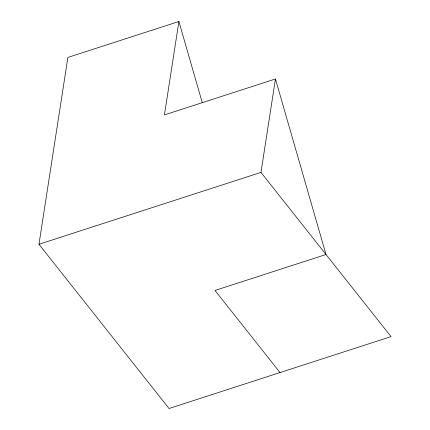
<?xml version="1.0" encoding="UTF-8"?>
<svg xmlns="http://www.w3.org/2000/svg" width="430" height="430" viewBox="0 0 430 430"><rect width="100%" height="100%" fill="white"/><g stroke="black" fill="none" stroke-linecap="round" stroke-linejoin="round"><path stroke-width="0.64" d="M178.896 21.5L164.432 114.918L275.442 78.986L260.978 172.403L391.037 336.631L169.022 408.5L38.963 244.267L67.886 57.432L178.896 21.5L202.32 102.813M38.963 244.267L260.978 172.403M280.032 372.568L215 290.449L326.01 254.517L275.442 78.986"/></g></svg>
